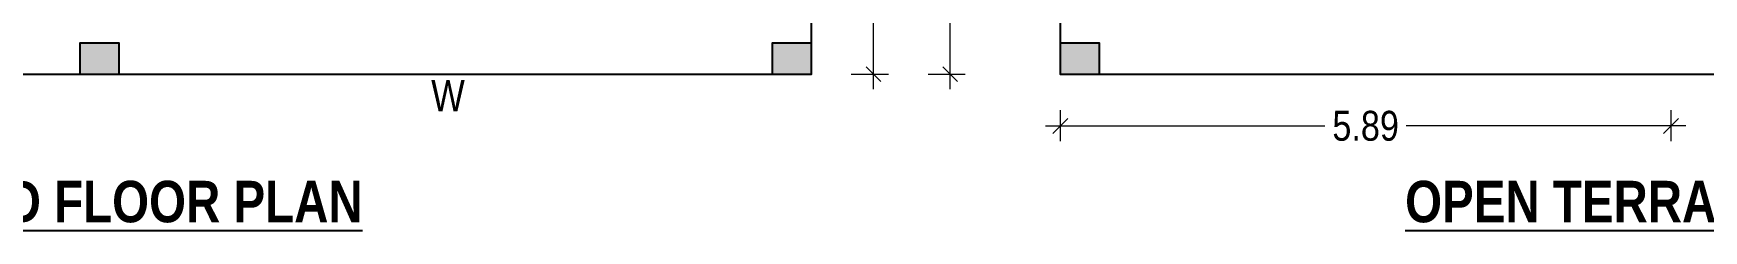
# Model space of a CAD drawing. Header units: metres. Extents: x 2865 to 2957, y -495 to -392.
# Drawn here: x 2911.56 to 2927.67, y -462.47 to -460.56 of the extents above; entities that cross this region are included whole.
import ezdxf

# ---------------------------------------------------------------- set-up
doc = ezdxf.new("R2010")
doc.units = ezdxf.units.M
doc.header["$LTSCALE"] = 12.7
doc.layers.get('Defpoints').update_dxf_attribs({"color": 140})
doc.layers.add('BLK_1_FLR_3_ROOF_AREA', color=7, linetype='Continuous')
doc.styles.add('Annotative', font='ARIALN.TTF')
doc.dimstyles.new('BLD OUTER', dxfattribs={"dimscale": 0.096, "dimtxt": 3, "dimasz": 1.5, "dimexe": 1.524, "dimexo": 3.96875, "dimgap": 0.889, "dimtad": 0, "dimzin": 0, "dimdsep": 46, "dimtxsty": 'Annotative', "dimblk": 'OBLIQUE', "dimcen": 0, "dimdle": 1.5, "dimclrd": 256, "dimadec": 0, "dimazin": 0, "dimtfac": 1, "dimtofl": 0, "dimtmove": 0, "dimatfit": 3, "dimldrblk": 'OPEN', "dimfxl": 0, "dimtolj": 1, "dimtzin": 0, "dimlwd": 18, "dimlwe": 18, "dimarcsym": 0})

# ---------------------------------------------------------------- blocks, each defined once
blk = doc.blocks.new('A$C1AA45CAD')
h = blk.add_hatch(color=256)
h.dxf.hatch_style = 1
h.paths.add_polyline_path([(0, 0), (-0.3, 0), (-0.3, -0.38), (0, -0.38)])
blk.add_lwpolyline([(-0.3, -0.38), (0, -0.38), (0, 0), (-0.3, 0)], close=True)
blk = doc.blocks.new('_Oblique')
at = {"color": 0, "linetype": 'ByBlock', "lineweight": -2}
blk.add_line((-0.5, -0.5), (0.5, 0.5), dxfattribs=at)
blk = doc.blocks.new('*D65')
at = {"lineweight": 18}
for p, q in [((2919.663, -438.413), (2919.663, -449.271)), ((2919.663, -461.101), (2919.663, -450.242))]:
    blk.add_line(p, q, dxfattribs=at)
at = {"color": 0, "lineweight": 18}
for p, q in [((2919.447, -438.557), (2919.809, -438.557)), ((2919.447, -460.957), (2919.809, -460.957))]:
    blk.add_line(p, q, dxfattribs=at)
at = {"layer": 'Defpoints', "color": 0}
for p in [(2919.066, -438.557), (2919.066, -460.957), (2919.663, -460.957)]:
    blk.add_point(p, dxfattribs=at)
at = {"lineweight": 18, "xscale": 0.144, "yscale": 0.144, "zscale": 0.144}
for p, rotation in [((2919.663, -438.557), 90), ((2919.663, -460.957), 270)]:
    blk.add_blockref('_Oblique', p, dxfattribs=dict(at, rotation=rotation))
at = {"color": 0, "insert": (2919.663, -449.757), "char_height": 0.288, "attachment_point": 5, "rotation": 90, "style": 'Annotative'}
blk.add_mtext('\\A1;22.40', dxfattribs=at)
blk = doc.blocks.new('_Open')
at = {"color": 0, "linetype": 'ByBlock', "lineweight": -2}
for p, q in [((-1, 0.17), (0, 0)), ((-1, -0.17), (0, 0)), ((0, 0), (-1, 0))]:
    blk.add_line(p, q, dxfattribs=at)
blk = doc.blocks.new('*D32')
at = {"color": 0, "lineweight": 18}
for p, q in [((2920.19, -399.58), (2920.549, -399.58)), ((2920.19, -460.957), (2920.549, -460.957))]:
    blk.add_line(p, q, dxfattribs=at)
at = {"lineweight": 18}
for p, q in [((2920.403, -399.436), (2920.403, -429.784)), ((2920.403, -461.101), (2920.403, -430.753))]:
    blk.add_line(p, q, dxfattribs=at)
at = {"layer": 'Defpoints', "color": 0}
for p in [(2919.809, -399.58), (2920.403, -399.58), (2919.809, -460.957)]:
    blk.add_point(p, dxfattribs=at)
at = {"lineweight": 18, "xscale": 0.144, "yscale": 0.144, "zscale": 0.144}
for p, rotation in [((2920.403, -399.58), 90), ((2920.403, -460.957), 270)]:
    blk.add_blockref('_Oblique', p, dxfattribs=dict(at, rotation=rotation))
at = {"color": 0, "insert": (2920.403, -430.268), "char_height": 0.288, "attachment_point": 5, "rotation": 90, "style": 'Annotative'}
blk.add_mtext('\\A1;61.38', dxfattribs=at)
blk = doc.blocks.new('*D28')
at = {"color": 0, "lineweight": 18}
for p, q in [((2921.466, -461.304), (2921.466, -461.603)), ((2927.359, -461.304), (2927.359, -461.603))]:
    blk.add_line(p, q, dxfattribs=at)
at = {"lineweight": 18}
for p, q in [((2921.322, -461.457), (2924.02, -461.457)), ((2927.503, -461.457), (2924.805, -461.457))]:
    blk.add_line(p, q, dxfattribs=at)
at = {"layer": 'Defpoints', "color": 0}
for p in [(2921.466, -460.923), (2927.359, -460.923), (2927.359, -461.457)]:
    blk.add_point(p, dxfattribs=at)
at = {"lineweight": 18, "xscale": 0.144, "yscale": 0.144, "zscale": 0.144, "rotation": 180}
blk.add_blockref('_Oblique', (2921.466, -461.457), dxfattribs=at)
at = {"lineweight": 18, "xscale": 0.144, "yscale": 0.144, "zscale": 0.144}
blk.add_blockref('_Oblique', (2927.359, -461.457), dxfattribs=at)
at = {"color": 0, "insert": (2924.413, -461.457), "char_height": 0.288, "attachment_point": 5, "style": 'Annotative'}
blk.add_mtext('\\A1;5.89', dxfattribs=at)

msp = doc.modelspace()

# ---------------------------------------------------------------- linework, layer by layer
for points in [[(2905.6226, -460.9566), (2919.0662, -460.9566), (2919.0662, -399.5803), (2905.6226, -399.5803)], [(2921.4657, -460.9566), (2934.9094, -460.9566), (2934.9094, -399.5803), (2921.4657, -399.5803)]]:
    msp.add_lwpolyline(points, close=True)
at = {"layer": 'BLK_1_FLR_3_ROOF_AREA', "color": 54}
msp.add_lwpolyline([(2921.4657, -460.9566), (2934.9094, -460.9566), (2934.9094, -399.5803), (2921.4657, -399.5803)], close=True, dxfattribs=at)

# ---------------------------------------------------------------- block references
at = {"rotation": 89.99999999999997}
for p in [(2912.0026, -460.6566), (2918.6862, -460.6566), (2921.4657, -460.6566)]:
    msp.add_blockref('A$C1AA45CAD', p, dxfattribs=at)

# ---------------------------------------------------------------- texts
at = {"style": 'Annotative'}
msp.add_text('W', height=0.3, dxfattribs=at).set_placement((2915.3945, -461.3142))
at = {"char_height": 0.4, "attachment_point": 5, "style": 'Annotative'}
for s, insert, width in [('{\\fArial Narrow|b1|i0|c0|p34;\\LSECOND FLOOR PLAN}', (2912.2008, -462.189), 8.809683), ('{\\fArial Narrow|b1|i0|c0|p34;\\LOPEN TERRACE FLOOR PLAN}', (2928.1662, -462.189), 8.839683)]:
    msp.add_mtext(s, dxfattribs=dict(at, insert=insert, width=width))

# ---------------------------------------------------------------- dimensions: what is measured, and where the dimension line sits
for p1, p2, distance, picture, middle in [((2919.809, -460.9566), (2919.809, -399.5803), -0.5939, '*D32', (2920.4029, -430.2685)), ((2921.4657, -460.9233), (2927.3594, -460.9233), -0.5332, '*D28', (2924.4126, -461.4565))]:
    dim = msp.add_aligned_dim(p1=p1, p2=p2, distance=distance, dimstyle='BLD OUTER', override={"dimpost": '\\X'})
    dim.commit()
    dim.dimension.update_dxf_attribs({"geometry": picture, "text_midpoint": middle})
dim = msp.add_linear_dim(base=(2919.6627, -460.9566), p1=(2919.0662, -438.5566), p2=(2919.0662, -460.9566), angle=90, dimstyle='BLD OUTER', override={"dimpost": '\\X', "dimtmove": 1})
dim.commit()
dim.dimension.update_dxf_attribs({"geometry": '*D65', "text_midpoint": (2919.6627, -449.7566)})

doc.saveas('drawing.dxf')
